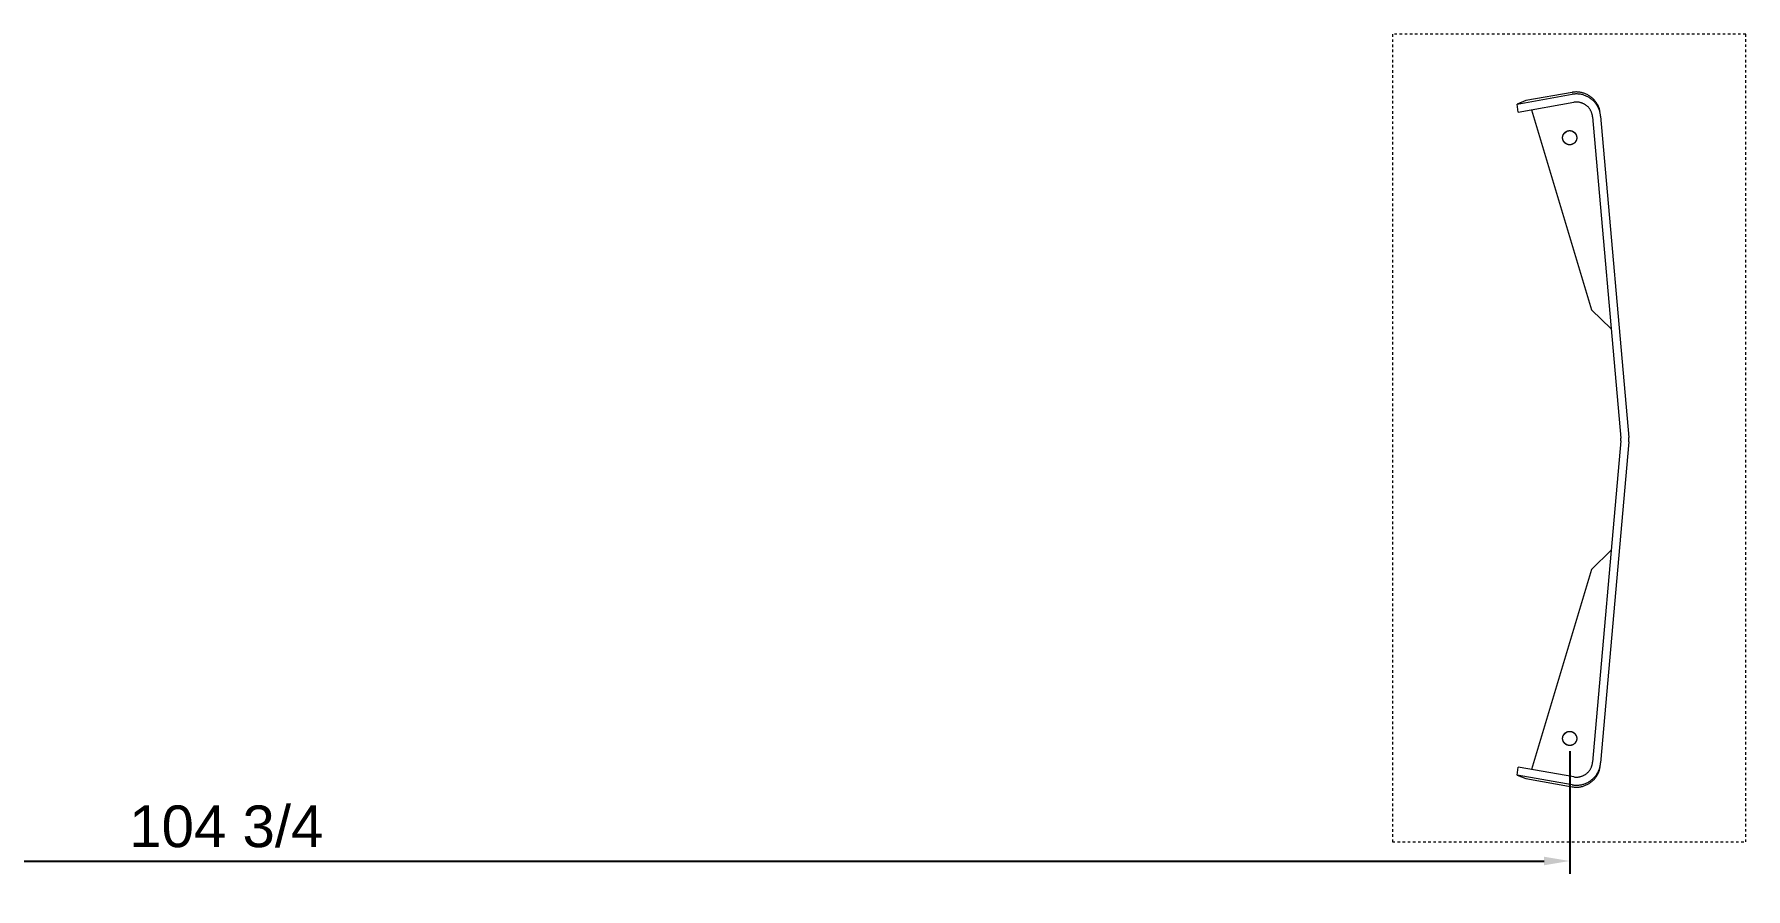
# Model space of a CAD drawing. Header units: inches. Extents: x -10 to 196, y -2 to 124.
# Drawn here: x 51.4 to 118.1, y -1.5 to 31.8 of the extents above; entities that cross this region are included whole.
import ezdxf

# ---------------------------------------------------------------- set-up
doc = ezdxf.new("R2010")
doc.units = ezdxf.units.IN
doc.linetypes.add('HIDDEN', pattern=[1.905, 1.27, -0.635])
for name, color, linetype, lineweight in [('ZANO_R', 7, 'Continuous', 0), ('ZANO_R_przerywana', 250, 'HIDDEN', 0), ('ZANO_W', 1, 'Continuous', 0)]:
    doc.layers.add(name, color=color, linetype=linetype, lineweight=lineweight)
doc.styles.get("Standard").update_dxf_attribs({"font": 'arial.ttf'})
doc.dimstyles.new('amerykanie', dxfattribs={"dimtxt": 50, "dimasz": 50, "dimexe": 0.5, "dimexo": 0.5, "dimgap": 1, "dimtad": 1, "dimdec": 0, "dimzin": 0, "dimlunit": 5, "dimtxsty": 'Standard', "dimcen": 0.09, "dimclrd": 1, "dimclre": 1, "dimclrt": 1, "dimazin": 0, "dimtfac": 1, "dimtdec": 0, "dimtmove": 0, "dimatfit": 3, "dimfxl": 1, "dimtzin": 0, "dimarcsym": 1})

# ---------------------------------------------------------------- blocks, each defined once
blk = doc.blocks.new('*D401')
at = {"layer": 'ZANO_W', "color": 1, "lineweight": -2}
for p, q in [((6.515, 3.836), (6.515, -0.944)), ((111.279, 3.836), (111.279, -0.944)), ((7.515, -0.444), (110.279, -0.444))]:
    blk.add_line(p, q, dxfattribs=at)
at = {"layer": 'ZANO_W', "color": 1}
for points in [[(7.515, -0.277), (7.515, -0.611), (6.515, -0.444)], [(110.279, -0.611), (110.279, -0.277), (111.279, -0.444)]]:
    blk.add_solid(points, dxfattribs=at)
at = {"layer": 'ZANO_W', "color": 1, "insert": (58.897, 0.897), "char_height": 1.625, "attachment_point": 5}
blk.add_mtext('104 3/4', dxfattribs=at)

msp = doc.modelspace()

# ---------------------------------------------------------------- linework, layer by layer
at = {"layer": 'ZANO_R'}
for p, q in [((109.22617, 29.0744), (111.37965, 29.45508)), ((111.37294, 29.53177), (109.56776, 29.20783)), ((111.38502, 29.53376), (111.37294, 29.53177)), ((111.41198, 29.46013), (111.37965, 29.45508)), ((111.41736, 29.53831), (111.38502, 29.53376)), ((111.44446, 29.46406), (111.41198, 29.46013)), ((111.44984, 29.54174), (111.41736, 29.53831)), ((111.47705, 29.46687), (111.44446, 29.46406)), ((111.48241, 29.54405), (111.44984, 29.54174)), ((111.50972, 29.46856), (111.47705, 29.46687)), ((111.51505, 29.54524), (111.48241, 29.54405)), ((111.54244, 29.46911), (111.50972, 29.46856)), ((111.54771, 29.54531), (111.51505, 29.54524)), ((111.57515, 29.46853), (111.54244, 29.46911)), ((111.58035, 29.54426), (111.54771, 29.54531)), ((111.60782, 29.46682), (111.57515, 29.46853)), ((111.61293, 29.54208), (111.58035, 29.54426)), ((111.64041, 29.46398), (111.60782, 29.46682)), ((111.64542, 29.53878), (111.61293, 29.54208)), ((111.67289, 29.46002), (111.64041, 29.46398)), ((111.67778, 29.53437), (111.64542, 29.53878)), ((111.70521, 29.45494), (111.67289, 29.46002)), ((111.70997, 29.52884), (111.67778, 29.53437)), ((111.73733, 29.44875), (111.70521, 29.45494)), ((111.74195, 29.52222), (111.70997, 29.52884)), ((111.76922, 29.44145), (111.73733, 29.44875)), ((111.77368, 29.51449), (111.74195, 29.52222)), ((111.80084, 29.43305), (111.76922, 29.44145)), ((111.80513, 29.50568), (111.77368, 29.51449)), ((111.83215, 29.42356), (111.80084, 29.43305)), ((111.83625, 29.49579), (111.80513, 29.50568)), ((111.86312, 29.413), (111.83215, 29.42356)), ((111.86702, 29.48484), (111.83625, 29.49579)), ((111.8937, 29.40138), (111.86312, 29.413)), ((111.89739, 29.47283), (111.86702, 29.48484)), ((111.92386, 29.3887), (111.8937, 29.40138)), ((111.92733, 29.45979), (111.89739, 29.47283)), ((111.95357, 29.375), (111.92386, 29.3887)), ((111.9568, 29.44573), (111.92733, 29.45979)), ((111.98278, 29.36027), (111.95357, 29.375)), ((111.98578, 29.43066), (111.9568, 29.44573)), ((112.01421, 29.4146), (111.98578, 29.43066)), ((112.04208, 29.39757), (112.01421, 29.4146)), ((112.06935, 29.37959), (112.04208, 29.39757)), ((112.09598, 29.36069), (112.06935, 29.37959)), ((109.56776, 29.20783), (109.22617, 29.0744)), ((109.26596, 28.75999), (109.22617, 29.0744)), ((109.26596, 28.75999), (111.43449, 29.14333)), ((109.78578, 28.85188), (112.12848, 21.05234)), ((111.45603, 29.1467), (111.43449, 29.14333)), ((111.47769, 29.14932), (111.45603, 29.1467)), ((111.49942, 29.15119), (111.47769, 29.14932)), ((111.5212, 29.15231), (111.49942, 29.15119)), ((111.54301, 29.15268), (111.5212, 29.15231)), ((111.56481, 29.1523), (111.54301, 29.15268)), ((111.5866, 29.15116), (111.56481, 29.1523)), ((111.60832, 29.14927), (111.5866, 29.15116)), ((111.62997, 29.14662), (111.60832, 29.14927)), ((111.65152, 29.14324), (111.62997, 29.14662)), ((111.67294, 29.13911), (111.65152, 29.14324)), ((111.6942, 29.13424), (111.67294, 29.13911)), ((111.71528, 29.12864), (111.6942, 29.13424)), ((111.73615, 29.12232), (111.71528, 29.12864)), ((111.75679, 29.11528), (111.73615, 29.12232)), ((111.77718, 29.10753), (111.75679, 29.11528)), ((111.79729, 29.09908), (111.77718, 29.10753)), ((111.81709, 29.08994), (111.79729, 29.09908)), ((111.83657, 29.08012), (111.81709, 29.08994)), ((111.8557, 29.06964), (111.83657, 29.08012)), ((111.87445, 29.0585), (111.8557, 29.06964)), ((111.8928, 29.04672), (111.87445, 29.0585)), ((111.91074, 29.03431), (111.8928, 29.04672)), ((111.92824, 29.02129), (111.91074, 29.03431)), ((111.94528, 29.00767), (111.92824, 29.02129)), ((111.96183, 28.99348), (111.94528, 29.00767)), ((111.97789, 28.97871), (111.96183, 28.99348)), ((111.99343, 28.96341), (111.97789, 28.97871)), ((112.01147, 29.34454), (111.98278, 29.36027)), ((112.00843, 28.94757), (111.99343, 28.96341)), ((112.02287, 28.93123), (112.00843, 28.94757)), ((112.0396, 29.32783), (112.01147, 29.34454)), ((112.03674, 28.9144), (112.02287, 28.93123)), ((112.05002, 28.8971), (112.03674, 28.9144)), ((112.06713, 29.31016), (112.0396, 29.32783)), ((112.0627, 28.87935), (112.05002, 28.8971)), ((112.07475, 28.86117), (112.0627, 28.87935)), ((112.09404, 29.29155), (112.06713, 29.31016)), ((112.08617, 28.84259), (112.07475, 28.86117)), ((112.09694, 28.82362), (112.08617, 28.84259)), ((112.12028, 29.27202), (112.09404, 29.29155)), ((112.12194, 29.34088), (112.09598, 29.36069)), ((112.10705, 28.80429), (112.09694, 28.82362)), ((112.11648, 28.78463), (112.10705, 28.80429)), ((112.12523, 28.76465), (112.11648, 28.78463)), ((112.14584, 29.25159), (112.12028, 29.27202)), ((112.14721, 29.32019), (112.12194, 29.34088)), ((112.13328, 28.74438), (112.12523, 28.76465)), ((112.14063, 28.72384), (112.13328, 28.74438)), ((112.14727, 28.70307), (112.14063, 28.72384)), ((112.17068, 29.2303), (112.14584, 29.25159)), ((112.17175, 29.29865), (112.14721, 29.32019)), ((112.15318, 28.68207), (112.14727, 28.70307)), ((112.19476, 29.20816), (112.17068, 29.2303)), ((112.19554, 29.27627), (112.17175, 29.29865)), ((112.21807, 29.1852), (112.19476, 29.20816)), ((112.21854, 29.25308), (112.19554, 29.27627)), ((112.24057, 29.16144), (112.21807, 29.1852)), ((112.24073, 29.22912), (112.21854, 29.25308)), ((112.26223, 29.13693), (112.24057, 29.16144)), ((112.26208, 29.20441), (112.24073, 29.22912)), ((112.28257, 29.17898), (112.26208, 29.20441)), ((112.28304, 29.11168), (112.26223, 29.13693)), ((112.30218, 29.15286), (112.28257, 29.17898)), ((112.30296, 29.08573), (112.28304, 29.11168)), ((112.32087, 29.12608), (112.30218, 29.15286)), ((112.32197, 29.0591), (112.30296, 29.08573)), ((112.33863, 29.09868), (112.32087, 29.12608)), ((112.34005, 29.03184), (112.32197, 29.0591)), ((112.35544, 29.07068), (112.33863, 29.09868)), ((112.35718, 29.00396), (112.34005, 29.03184)), ((112.37127, 29.04211), (112.35544, 29.07068)), ((112.37333, 28.97551), (112.35718, 29.00396)), ((112.38611, 29.01302), (112.37127, 29.04211)), ((112.38849, 28.94652), (112.37333, 28.97551)), ((112.39995, 28.98344), (112.38611, 29.01302)), ((112.40265, 28.91702), (112.38849, 28.94652)), ((112.41275, 28.9534), (112.39995, 28.98344)), ((112.41577, 28.88706), (112.40265, 28.91702)), ((112.42452, 28.92293), (112.41275, 28.9534)), ((112.42785, 28.85665), (112.41577, 28.88706)), ((112.43523, 28.89208), (112.42452, 28.92293)), ((112.43887, 28.82585), (112.42785, 28.85665)), ((112.44487, 28.86088), (112.43523, 28.89208)), ((112.44882, 28.79468), (112.43887, 28.82585)), ((112.45344, 28.82936), (112.44487, 28.86088)), ((112.45769, 28.76319), (112.44882, 28.79468)), ((112.46091, 28.79757), (112.45344, 28.82936)), ((112.46547, 28.73141), (112.45769, 28.76319)), ((112.46729, 28.76554), (112.46091, 28.79757)), ((112.47214, 28.69939), (112.46547, 28.73141)), ((112.47771, 28.66715), (112.47214, 28.69939)), ((111.20472, 28.02796), (111.21382, 28.03035)), ((111.21382, 28.03035), (111.223, 28.03242)), ((111.223, 28.03242), (111.23225, 28.03417)), ((111.23225, 28.03417), (111.24155, 28.03562)), ((111.24155, 28.03562), (111.25089, 28.03674)), ((111.25089, 28.03674), (111.26027, 28.03754)), ((111.26027, 28.03754), (111.26967, 28.03802)), ((111.26967, 28.03802), (111.27908, 28.03818)), ((111.27908, 28.03818), (111.28849, 28.03802)), ((111.28849, 28.03802), (111.29788, 28.03754)), ((111.29788, 28.03754), (111.30726, 28.03674)), ((111.30726, 28.03674), (111.3166, 28.03562)), ((111.3166, 28.03562), (111.3259, 28.03417)), ((111.3259, 28.03417), (111.33515, 28.03242)), ((111.33515, 28.03242), (111.34433, 28.03035)), ((111.34433, 28.03035), (111.35343, 28.02796)), ((112.15836, 28.66089), (112.15318, 28.68207)), ((112.16281, 28.63953), (112.15836, 28.66089)), ((112.16652, 28.61804), (112.16281, 28.63953)), ((112.16948, 28.59643), (112.16652, 28.61804)), ((112.1717, 28.57473), (112.16948, 28.59643)), ((112.1717, 28.57473), (113.26788, 16.0453)), ((112.48215, 28.63473), (112.47771, 28.66715)), ((112.48447, 28.6137), (112.47861, 28.68064)), ((112.48548, 28.60219), (112.48215, 28.63473)), ((112.48548, 28.60219), (113.58166, 16.07275)), ((111.00347, 27.76258), (111.00363, 27.77199)), ((111.00363, 27.75317), (111.00347, 27.76258)), ((111.00363, 27.77199), (111.00412, 27.78139)), ((111.00412, 27.74377), (111.00363, 27.75317)), ((111.00412, 27.78139), (111.00492, 27.79076)), ((111.00492, 27.73439), (111.00412, 27.74377)), ((111.00492, 27.79076), (111.00604, 27.80011)), ((111.00604, 27.72505), (111.00492, 27.73439)), ((111.00604, 27.80011), (111.00748, 27.80941)), ((111.00748, 27.71575), (111.00604, 27.72505)), ((111.00748, 27.80941), (111.00924, 27.81865)), ((111.00924, 27.70651), (111.00748, 27.71575)), ((111.00924, 27.81865), (111.01131, 27.82783)), ((111.01131, 27.69733), (111.00924, 27.70651)), ((111.01131, 27.82783), (111.01369, 27.83694)), ((111.01369, 27.68822), (111.01131, 27.69733)), ((111.01369, 27.83694), (111.01639, 27.84595)), ((111.01639, 27.67921), (111.01369, 27.68822)), ((111.01639, 27.84595), (111.01939, 27.85487)), ((111.01939, 27.67029), (111.01639, 27.67921)), ((111.01939, 27.85487), (111.02269, 27.86369)), ((111.02269, 27.66147), (111.01939, 27.67029)), ((111.02269, 27.86369), (111.02629, 27.87238)), ((111.02629, 27.65278), (111.02269, 27.66147)), ((111.02629, 27.87238), (111.03019, 27.88095)), ((111.03019, 27.64421), (111.02629, 27.65278)), ((111.03019, 27.88095), (111.03437, 27.88937)), ((111.03437, 27.63578), (111.03019, 27.64421)), ((111.03437, 27.88937), (111.03884, 27.89766)), ((111.03884, 27.6275), (111.03437, 27.63578)), ((111.03884, 27.89766), (111.0436, 27.90578)), ((111.0436, 27.61938), (111.03884, 27.6275)), ((111.0436, 27.90578), (111.04862, 27.91373)), ((111.04862, 27.61142), (111.0436, 27.61938)), ((111.04862, 27.91373), (111.05392, 27.92151)), ((111.05392, 27.60364), (111.04862, 27.61142)), ((111.05392, 27.92151), (111.05947, 27.92911)), ((111.05947, 27.59605), (111.05392, 27.60364)), ((111.05947, 27.92911), (111.06529, 27.93651)), ((111.06529, 27.58865), (111.05947, 27.59605)), ((111.06529, 27.93651), (111.07135, 27.94371)), ((111.07135, 27.58145), (111.06529, 27.58865)), ((111.07135, 27.94371), (111.07766, 27.95069)), ((111.07766, 27.57447), (111.07135, 27.58145)), ((111.07766, 27.95069), (111.0842, 27.95746)), ((111.0842, 27.5677), (111.07766, 27.57447)), ((111.0842, 27.95746), (111.09096, 27.964)), ((111.09096, 27.56116), (111.0842, 27.5677)), ((111.09096, 27.964), (111.09795, 27.9703)), ((111.09795, 27.55485), (111.09096, 27.56116)), ((111.09795, 27.9703), (111.10515, 27.97637)), ((111.10515, 27.54879), (111.09795, 27.55485)), ((111.10515, 27.97637), (111.11255, 27.98218)), ((111.11255, 27.54298), (111.10515, 27.54879)), ((111.11255, 27.98218), (111.12014, 27.98774)), ((111.12014, 27.53742), (111.11255, 27.54298)), ((111.12014, 27.98774), (111.12792, 27.99303)), ((111.12792, 27.53213), (111.12014, 27.53742)), ((111.12792, 27.99303), (111.13588, 27.99806)), ((111.13588, 27.5271), (111.12792, 27.53213)), ((111.13588, 27.99806), (111.144, 28.00281)), ((111.144, 27.52235), (111.13588, 27.5271)), ((111.144, 28.00281), (111.15228, 28.00728)), ((111.15228, 27.51788), (111.144, 27.52235)), ((111.15228, 28.00728), (111.16071, 28.01147)), ((111.16071, 27.51369), (111.15228, 27.51788)), ((111.16071, 28.01147), (111.16928, 28.01537)), ((111.16928, 27.50979), (111.16071, 27.51369)), ((111.16928, 28.01537), (111.17797, 28.01897)), ((111.17797, 27.50619), (111.16928, 27.50979)), ((111.17797, 28.01897), (111.18678, 28.02227)), ((111.18678, 27.50289), (111.17797, 27.50619)), ((111.18678, 28.02227), (111.1957, 28.02527)), ((111.1957, 27.49989), (111.18678, 27.50289)), ((111.1957, 28.02527), (111.20472, 28.02796)), ((111.20472, 27.4972), (111.1957, 27.49989)), ((111.21382, 27.49481), (111.20472, 27.4972)), ((111.223, 27.49274), (111.21382, 27.49481)), ((111.23225, 27.49098), (111.223, 27.49274)), ((111.24155, 27.48954), (111.23225, 27.49098)), ((111.25089, 27.48842), (111.24155, 27.48954)), ((111.26027, 27.48762), (111.25089, 27.48842)), ((111.26967, 27.48714), (111.26027, 27.48762)), ((111.27908, 27.48698), (111.26967, 27.48714)), ((111.28849, 27.48714), (111.27908, 27.48698)), ((111.29788, 27.48762), (111.28849, 27.48714)), ((111.30726, 27.48842), (111.29788, 27.48762)), ((111.3166, 27.48954), (111.30726, 27.48842)), ((111.3259, 27.49098), (111.3166, 27.48954)), ((111.33515, 27.49274), (111.3259, 27.49098)), ((111.34433, 27.49481), (111.33515, 27.49274)), ((111.35343, 27.4972), (111.34433, 27.49481)), ((111.35343, 28.02796), (111.36245, 28.02527)), ((111.36245, 27.49989), (111.35343, 27.4972)), ((111.36245, 28.02527), (111.37137, 28.02227)), ((111.37137, 27.50289), (111.36245, 27.49989)), ((111.37137, 28.02227), (111.38018, 28.01897)), ((111.38018, 27.50619), (111.37137, 27.50289)), ((111.38018, 28.01897), (111.38888, 28.01537)), ((111.38888, 27.50979), (111.38018, 27.50619)), ((111.38888, 28.01537), (111.39744, 28.01147)), ((111.39744, 27.51369), (111.38888, 27.50979)), ((111.39744, 28.01147), (111.40587, 28.00728)), ((111.40587, 27.51788), (111.39744, 27.51369)), ((111.40587, 28.00728), (111.41415, 28.00281)), ((111.41415, 27.52235), (111.40587, 27.51788)), ((111.41415, 28.00281), (111.42228, 27.99806)), ((111.42228, 27.5271), (111.41415, 27.52235)), ((111.42228, 27.99806), (111.43023, 27.99303)), ((111.43023, 27.53213), (111.42228, 27.5271)), ((111.43023, 27.99303), (111.43801, 27.98774)), ((111.43801, 27.53742), (111.43023, 27.53213)), ((111.43801, 27.98774), (111.44561, 27.98218)), ((111.44561, 27.54298), (111.43801, 27.53742)), ((111.44561, 27.98218), (111.45301, 27.97637)), ((111.45301, 27.54879), (111.44561, 27.54298)), ((111.45301, 27.97637), (111.4602, 27.9703)), ((111.4602, 27.55485), (111.45301, 27.54879)), ((111.4602, 27.9703), (111.46719, 27.964)), ((111.46719, 27.56116), (111.4602, 27.55485)), ((111.46719, 27.964), (111.47396, 27.95746)), ((111.47396, 27.5677), (111.46719, 27.56116)), ((111.47396, 27.95746), (111.4805, 27.95069)), ((111.4805, 27.57447), (111.47396, 27.5677)), ((111.4805, 27.95069), (111.4868, 27.94371)), ((111.4868, 27.58145), (111.4805, 27.57447)), ((111.4868, 27.94371), (111.49286, 27.93651)), ((111.49286, 27.58865), (111.4868, 27.58145)), ((111.49286, 27.93651), (111.49868, 27.92911)), ((111.49868, 27.59605), (111.49286, 27.58865)), ((111.49868, 27.92911), (111.50424, 27.92151)), ((111.50424, 27.60364), (111.49868, 27.59605)), ((111.50424, 27.92151), (111.50953, 27.91373)), ((111.50953, 27.61142), (111.50424, 27.60364)), ((111.50953, 27.91373), (111.51456, 27.90578)), ((111.51456, 27.61938), (111.50953, 27.61142)), ((111.51456, 27.90578), (111.51931, 27.89766)), ((111.51931, 27.6275), (111.51456, 27.61938)), ((111.51931, 27.89766), (111.52378, 27.88937)), ((111.52378, 27.63578), (111.51931, 27.6275)), ((111.52378, 27.88937), (111.52797, 27.88095)), ((111.52797, 27.64421), (111.52378, 27.63578)), ((111.52797, 27.88095), (111.53186, 27.87238)), ((111.53186, 27.65278), (111.52797, 27.64421)), ((111.53186, 27.87238), (111.53546, 27.86369)), ((111.53546, 27.66147), (111.53186, 27.65278)), ((111.53546, 27.86369), (111.53877, 27.85487)), ((111.53877, 27.67029), (111.53546, 27.66147)), ((111.53877, 27.85487), (111.54177, 27.84595)), ((111.54177, 27.67921), (111.53877, 27.67029)), ((111.54177, 27.84595), (111.54446, 27.83694)), ((111.54446, 27.68822), (111.54177, 27.67921)), ((111.54446, 27.83694), (111.54684, 27.82783)), ((111.54684, 27.69733), (111.54446, 27.68822)), ((111.54684, 27.82783), (111.54891, 27.81865)), ((111.54891, 27.70651), (111.54684, 27.69733)), ((111.54891, 27.81865), (111.55067, 27.80941)), ((111.55067, 27.71575), (111.54891, 27.70651)), ((111.55067, 27.80941), (111.55211, 27.80011)), ((111.55211, 27.72505), (111.55067, 27.71575)), ((111.55211, 27.80011), (111.55323, 27.79076)), ((111.55323, 27.73439), (111.55211, 27.72505)), ((111.55323, 27.79076), (111.55404, 27.78139)), ((111.55404, 27.74377), (111.55323, 27.73439)), ((111.55404, 27.78139), (111.55452, 27.77199)), ((111.55452, 27.75317), (111.55404, 27.74377)), ((111.55452, 27.77199), (111.55468, 27.76258)), ((111.55468, 27.76258), (111.55452, 27.75317)), ((112.12848, 21.05234), (112.89519, 20.30517)), ((113.26921, 16.02703), (113.26788, 16.0453)), ((113.27001, 16.00872), (113.26921, 16.02703)), ((113.58366, 16.04534), (113.58166, 16.07275)), ((113.58486, 16.01788), (113.58366, 16.04534)), ((113.58525, 15.9904), (113.58486, 16.01788)), ((113.26788, 15.9355), (112.1717, 3.40606)), ((113.58166, 15.90804), (112.48548, 3.37861)), ((113.26788, 15.9355), (113.26921, 15.95377)), ((113.26921, 15.95377), (113.27001, 15.97208)), ((113.27028, 15.9904), (113.27001, 16.00872)), ((113.27001, 15.97208), (113.27028, 15.9904)), ((113.58166, 15.90804), (113.58366, 15.93546)), ((113.58366, 15.93546), (113.58486, 15.96292)), ((113.58486, 15.96292), (113.58525, 15.9904)), ((112.12848, 10.92846), (112.89519, 11.67562)), ((112.12848, 10.92846), (109.78578, 3.12892)), ((111.00347, 4.33633), (111.00363, 4.34574)), ((111.00363, 4.32692), (111.00347, 4.33633)), ((111.00363, 4.34574), (111.00412, 4.35514)), ((111.00412, 4.31753), (111.00363, 4.32692)), ((111.00412, 4.35514), (111.00492, 4.36452)), ((111.00492, 4.30815), (111.00412, 4.31753)), ((111.00492, 4.36452), (111.00604, 4.37386)), ((111.00604, 4.29881), (111.00492, 4.30815)), ((111.00604, 4.37386), (111.00748, 4.38316)), ((111.00748, 4.28951), (111.00604, 4.29881)), ((111.00748, 4.38316), (111.00924, 4.39241)), ((111.00924, 4.28026), (111.00748, 4.28951)), ((111.00924, 4.39241), (111.01131, 4.40159)), ((111.01131, 4.27108), (111.00924, 4.28026)), ((111.01131, 4.40159), (111.01369, 4.41069)), ((111.01369, 4.26198), (111.01131, 4.27108)), ((111.01369, 4.41069), (111.01639, 4.41971)), ((111.01639, 4.25296), (111.01369, 4.26198)), ((111.01639, 4.41971), (111.01939, 4.42863)), ((111.01939, 4.24404), (111.01639, 4.25296)), ((111.01939, 4.42863), (111.02269, 4.43744)), ((111.02269, 4.23523), (111.01939, 4.24404)), ((111.02269, 4.43744), (111.02629, 4.44613)), ((111.02629, 4.22653), (111.02269, 4.23523)), ((111.02629, 4.44613), (111.03019, 4.4547)), ((111.03019, 4.21797), (111.02629, 4.22653)), ((111.03019, 4.4547), (111.03437, 4.46313)), ((111.03437, 4.20954), (111.03019, 4.21797)), ((111.03437, 4.46313), (111.03884, 4.47141)), ((111.03884, 4.20126), (111.03437, 4.20954)), ((111.03884, 4.47141), (111.0436, 4.47953)), ((111.0436, 4.19314), (111.03884, 4.20126)), ((111.0436, 4.47953), (111.04862, 4.48749)), ((111.04862, 4.18518), (111.0436, 4.19314)), ((111.04862, 4.48749), (111.05392, 4.49527)), ((111.05392, 4.1774), (111.04862, 4.18518)), ((111.05392, 4.49527), (111.05947, 4.50286)), ((111.05947, 4.1698), (111.05392, 4.1774)), ((111.05947, 4.50286), (111.06529, 4.51026)), ((111.06529, 4.1624), (111.05947, 4.1698)), ((111.06529, 4.51026), (111.07135, 4.51746)), ((111.07135, 4.15521), (111.06529, 4.1624)), ((111.07135, 4.51746), (111.07766, 4.52445)), ((111.07766, 4.14822), (111.07135, 4.15521)), ((111.07766, 4.52445), (111.0842, 4.53121)), ((111.0842, 4.14145), (111.07766, 4.14822)), ((111.0842, 4.53121), (111.09096, 4.53775)), ((111.09096, 4.13491), (111.0842, 4.14145)), ((111.09096, 4.53775), (111.09795, 4.54406)), ((111.09795, 4.12861), (111.09096, 4.13491)), ((111.09795, 4.54406), (111.10515, 4.55012)), ((111.10515, 4.12255), (111.09795, 4.12861)), ((111.10515, 4.55012), (111.11255, 4.55594)), ((111.11255, 4.11673), (111.10515, 4.12255)), ((111.11255, 4.55594), (111.12014, 4.56149)), ((111.12014, 4.11118), (111.11255, 4.11673)), ((111.12014, 4.56149), (111.12792, 4.56679)), ((111.12792, 4.10588), (111.12014, 4.11118)), ((111.12792, 4.56679), (111.13588, 4.57181)), ((111.13588, 4.10085), (111.12792, 4.10588)), ((111.13588, 4.57181), (111.144, 4.57657)), ((111.144, 4.0961), (111.13588, 4.10085)), ((111.144, 4.57657), (111.15228, 4.58104)), ((111.15228, 4.09163), (111.144, 4.0961)), ((111.15228, 4.58104), (111.16071, 4.58522)), ((111.16071, 4.08744), (111.15228, 4.09163)), ((111.16071, 4.58522), (111.16928, 4.58912)), ((111.16928, 4.08355), (111.16071, 4.08744)), ((111.16928, 4.58912), (111.17797, 4.59272)), ((111.17797, 4.07995), (111.16928, 4.08355)), ((111.17797, 4.59272), (111.18678, 4.59602)), ((111.18678, 4.07664), (111.17797, 4.07995)), ((111.18678, 4.59602), (111.1957, 4.59902)), ((111.1957, 4.07364), (111.18678, 4.07664)), ((111.1957, 4.59902), (111.20472, 4.60172)), ((111.20472, 4.07095), (111.1957, 4.07364)), ((111.20472, 4.60172), (111.21382, 4.6041)), ((111.21382, 4.06857), (111.20472, 4.07095)), ((111.21382, 4.6041), (111.223, 4.60617)), ((111.223, 4.0665), (111.21382, 4.06857)), ((111.223, 4.60617), (111.23225, 4.60793)), ((111.23225, 4.06474), (111.223, 4.0665)), ((111.23225, 4.60793), (111.24155, 4.60937)), ((111.24155, 4.0633), (111.23225, 4.06474)), ((111.24155, 4.60937), (111.25089, 4.61049)), ((111.25089, 4.06218), (111.24155, 4.0633)), ((111.25089, 4.61049), (111.26027, 4.61129)), ((111.26027, 4.06137), (111.25089, 4.06218)), ((111.26027, 4.61129), (111.26967, 4.61178)), ((111.26967, 4.06089), (111.26027, 4.06137)), ((111.26967, 4.61178), (111.27908, 4.61194)), ((111.27908, 4.06073), (111.26967, 4.06089)), ((111.27908, 4.61194), (111.28849, 4.61178)), ((111.28849, 4.06089), (111.27908, 4.06073)), ((111.28849, 4.61178), (111.29788, 4.61129)), ((111.29788, 4.06137), (111.28849, 4.06089)), ((111.29788, 4.61129), (111.30726, 4.61049)), ((111.30726, 4.06218), (111.29788, 4.06137)), ((111.30726, 4.61049), (111.3166, 4.60937)), ((111.3166, 4.0633), (111.30726, 4.06218)), ((111.3166, 4.60937), (111.3259, 4.60793)), ((111.3259, 4.06474), (111.3166, 4.0633)), ((111.3259, 4.60793), (111.33515, 4.60617)), ((111.33515, 4.0665), (111.3259, 4.06474)), ((111.33515, 4.60617), (111.34433, 4.6041)), ((111.34433, 4.06857), (111.33515, 4.0665)), ((111.34433, 4.6041), (111.35343, 4.60172)), ((111.35343, 4.07095), (111.34433, 4.06857)), ((111.35343, 4.60172), (111.36245, 4.59902)), ((111.36245, 4.07364), (111.35343, 4.07095)), ((111.36245, 4.59902), (111.37137, 4.59602)), ((111.37137, 4.07664), (111.36245, 4.07364)), ((111.37137, 4.59602), (111.38018, 4.59272)), ((111.38018, 4.07995), (111.37137, 4.07664)), ((111.38018, 4.59272), (111.38888, 4.58912)), ((111.38888, 4.08355), (111.38018, 4.07995)), ((111.38888, 4.58912), (111.39744, 4.58522)), ((111.39744, 4.08744), (111.38888, 4.08355)), ((111.39744, 4.58522), (111.40587, 4.58104)), ((111.40587, 4.09163), (111.39744, 4.08744)), ((111.40587, 4.58104), (111.41415, 4.57657)), ((111.41415, 4.0961), (111.40587, 4.09163)), ((111.41415, 4.57657), (111.42228, 4.57181)), ((111.42228, 4.10085), (111.41415, 4.0961)), ((111.42228, 4.57181), (111.43023, 4.56679)), ((111.43023, 4.10588), (111.42228, 4.10085)), ((111.43023, 4.56679), (111.43801, 4.56149)), ((111.43801, 4.11118), (111.43023, 4.10588)), ((111.43801, 4.56149), (111.44561, 4.55594)), ((111.44561, 4.11673), (111.43801, 4.11118)), ((111.44561, 4.55594), (111.45301, 4.55012)), ((111.45301, 4.12255), (111.44561, 4.11673)), ((111.45301, 4.55012), (111.4602, 4.54406)), ((111.4602, 4.12861), (111.45301, 4.12255)), ((111.4602, 4.54406), (111.46719, 4.53775)), ((111.46719, 4.13491), (111.4602, 4.12861)), ((111.46719, 4.53775), (111.47396, 4.53121)), ((111.47396, 4.14145), (111.46719, 4.13491)), ((111.47396, 4.53121), (111.4805, 4.52445)), ((111.4805, 4.14822), (111.47396, 4.14145)), ((111.4805, 4.52445), (111.4868, 4.51746)), ((111.4868, 4.15521), (111.4805, 4.14822)), ((111.4868, 4.51746), (111.49286, 4.51026)), ((111.49286, 4.1624), (111.4868, 4.15521)), ((111.49286, 4.51026), (111.49868, 4.50286)), ((111.49868, 4.1698), (111.49286, 4.1624)), ((111.49868, 4.50286), (111.50424, 4.49527)), ((111.50424, 4.1774), (111.49868, 4.1698)), ((111.50424, 4.49527), (111.50953, 4.48749)), ((111.50953, 4.18518), (111.50424, 4.1774)), ((111.50953, 4.48749), (111.51456, 4.47953)), ((111.51456, 4.19314), (111.50953, 4.18518)), ((111.51456, 4.47953), (111.51931, 4.47141)), ((111.51931, 4.20126), (111.51456, 4.19314)), ((111.51931, 4.47141), (111.52378, 4.46313)), ((111.52378, 4.20954), (111.51931, 4.20126)), ((111.52378, 4.46313), (111.52797, 4.4547)), ((111.52797, 4.21797), (111.52378, 4.20954)), ((111.52797, 4.4547), (111.53186, 4.44613)), ((111.53186, 4.22653), (111.52797, 4.21797)), ((111.53186, 4.44613), (111.53546, 4.43744)), ((111.53546, 4.23523), (111.53186, 4.22653)), ((111.53546, 4.43744), (111.53877, 4.42863)), ((111.53877, 4.24404), (111.53546, 4.23523)), ((111.53877, 4.42863), (111.54177, 4.41971)), ((111.54177, 4.25296), (111.53877, 4.24404)), ((111.54177, 4.41971), (111.54446, 4.41069)), ((111.54446, 4.26198), (111.54177, 4.25296)), ((111.54446, 4.41069), (111.54684, 4.40159)), ((111.54684, 4.27108), (111.54446, 4.26198)), ((111.54684, 4.40159), (111.54891, 4.39241)), ((111.54891, 4.28026), (111.54684, 4.27108)), ((111.54891, 4.39241), (111.55067, 4.38316)), ((111.55067, 4.28951), (111.54891, 4.28026)), ((111.55067, 4.38316), (111.55211, 4.37386)), ((111.55211, 4.29881), (111.55067, 4.28951)), ((111.55211, 4.37386), (111.55323, 4.36452)), ((111.55323, 4.30815), (111.55211, 4.29881)), ((111.55323, 4.36452), (111.55404, 4.35514)), ((111.55404, 4.31753), (111.55323, 4.30815)), ((111.55404, 4.35514), (111.55452, 4.34574)), ((111.55452, 4.32692), (111.55404, 4.31753)), ((111.55452, 4.34574), (111.55468, 4.33633)), ((111.55468, 4.33633), (111.55452, 4.32692)), ((112.15836, 3.31991), (112.16281, 3.34126)), ((112.16281, 3.34126), (112.16652, 3.36276)), ((112.16652, 3.36276), (112.16948, 3.38437)), ((112.16948, 3.38437), (112.1717, 3.40606)), ((112.47771, 3.31365), (112.48215, 3.34607)), ((112.47861, 3.30015), (112.48447, 3.3671)), ((112.48215, 3.34607), (112.48548, 3.37861)), ((109.22617, 2.9064), (109.26596, 3.22081)), ((111.37965, 2.52572), (109.22617, 2.9064)), ((109.22617, 2.9064), (109.56776, 2.77297)), ((111.43449, 2.83747), (109.26596, 3.22081)), ((109.56776, 2.77297), (111.37294, 2.44902)), ((111.43449, 2.83747), (111.45603, 2.8341)), ((111.45603, 2.8341), (111.47769, 2.83148)), ((111.47769, 2.83148), (111.49942, 2.82961)), ((111.49942, 2.82961), (111.5212, 2.82848)), ((111.5212, 2.82848), (111.54301, 2.82812)), ((111.54301, 2.82812), (111.56481, 2.8285)), ((111.56481, 2.8285), (111.5866, 2.82964)), ((111.5866, 2.82964), (111.60832, 2.83153)), ((111.60832, 2.83153), (111.62997, 2.83417)), ((111.62997, 2.83417), (111.65152, 2.83756)), ((111.65152, 2.83756), (111.67294, 2.84169)), ((111.67294, 2.84169), (111.6942, 2.84656)), ((111.6942, 2.84656), (111.71528, 2.85215)), ((111.71528, 2.85215), (111.73615, 2.85848)), ((111.73615, 2.85848), (111.75679, 2.86552)), ((111.75679, 2.86552), (111.77718, 2.87327)), ((111.77718, 2.87327), (111.79729, 2.88172)), ((111.79729, 2.88172), (111.81709, 2.89086)), ((111.81709, 2.89086), (111.83657, 2.90068)), ((111.83657, 2.90068), (111.8557, 2.91116)), ((111.8557, 2.91116), (111.87445, 2.9223)), ((111.87445, 2.9223), (111.8928, 2.93408)), ((111.8928, 2.93408), (111.91074, 2.94649)), ((111.91074, 2.94649), (111.92824, 2.95951)), ((111.92824, 2.95951), (111.94528, 2.97313)), ((111.94528, 2.97313), (111.96183, 2.98732)), ((111.96183, 2.98732), (111.97789, 3.00208)), ((111.97789, 3.00208), (111.99343, 3.01739)), ((111.99343, 3.01739), (112.00843, 3.03322)), ((112.00843, 3.03322), (112.02287, 3.04957)), ((112.02287, 3.04957), (112.03674, 3.0664)), ((112.03674, 3.0664), (112.05002, 3.0837)), ((112.0396, 2.65297), (112.06713, 2.67064)), ((112.05002, 3.0837), (112.0627, 3.10145)), ((112.0627, 3.10145), (112.07475, 3.11963)), ((112.06713, 2.67064), (112.09404, 2.68925)), ((112.07475, 3.11963), (112.08617, 3.13821)), ((112.08617, 3.13821), (112.09694, 3.15718)), ((112.09404, 2.68925), (112.12028, 2.70878)), ((112.09694, 3.15718), (112.10705, 3.17651)), ((112.10705, 3.17651), (112.11648, 3.19617)), ((112.11648, 3.19617), (112.12523, 3.21615)), ((112.12028, 2.70878), (112.14584, 2.7292)), ((112.12523, 3.21615), (112.13328, 3.23642)), ((112.13328, 3.23642), (112.14063, 3.25696)), ((112.14063, 3.25696), (112.14727, 3.27773)), ((112.14584, 2.7292), (112.17068, 2.7505)), ((112.14721, 2.6606), (112.17175, 2.68215)), ((112.14727, 3.27773), (112.15318, 3.29873)), ((112.15318, 3.29873), (112.15836, 3.31991)), ((112.17068, 2.7505), (112.19476, 2.77264)), ((112.17175, 2.68215), (112.19554, 2.70453)), ((112.19476, 2.77264), (112.21807, 2.7956)), ((112.19554, 2.70453), (112.21854, 2.72771)), ((112.21807, 2.7956), (112.24057, 2.81935)), ((112.21854, 2.72771), (112.24073, 2.75167)), ((112.24057, 2.81935), (112.26223, 2.84387)), ((112.24073, 2.75167), (112.26208, 2.77638)), ((112.26208, 2.77638), (112.28257, 2.80181)), ((112.26223, 2.84387), (112.28304, 2.86912)), ((112.28257, 2.80181), (112.30218, 2.82793)), ((112.28304, 2.86912), (112.30296, 2.89507)), ((112.30218, 2.82793), (112.32087, 2.85471)), ((112.30296, 2.89507), (112.32197, 2.92169)), ((112.32087, 2.85471), (112.33863, 2.88212)), ((112.32197, 2.92169), (112.34005, 2.94896)), ((112.33863, 2.88212), (112.35544, 2.91012)), ((112.34005, 2.94896), (112.35718, 2.97684)), ((112.35544, 2.91012), (112.37127, 2.93868)), ((112.35718, 2.97684), (112.37333, 3.00528)), ((112.37127, 2.93868), (112.38611, 2.96777)), ((112.37333, 3.00528), (112.38849, 3.03428)), ((112.38611, 2.96777), (112.39995, 2.99736)), ((112.38849, 3.03428), (112.40265, 3.06377)), ((112.39995, 2.99736), (112.41275, 3.0274)), ((112.40265, 3.06377), (112.41577, 3.09374)), ((112.41275, 3.0274), (112.42452, 3.05786)), ((112.41577, 3.09374), (112.42785, 3.12415)), ((112.42452, 3.05786), (112.43523, 3.08872)), ((112.42785, 3.12415), (112.43887, 3.15495)), ((112.43523, 3.08872), (112.44487, 3.11992)), ((112.43887, 3.15495), (112.44882, 3.18611)), ((112.44487, 3.11992), (112.45344, 3.15143)), ((112.44882, 3.18611), (112.45769, 3.21761)), ((112.45344, 3.15143), (112.46091, 3.18322)), ((112.45769, 3.21761), (112.46547, 3.24938)), ((112.46091, 3.18322), (112.46729, 3.21525)), ((112.46547, 3.24938), (112.47214, 3.28141)), ((112.47214, 3.28141), (112.47771, 3.31365)), ((111.37294, 2.44902), (111.38502, 2.44704)), ((111.37965, 2.52572), (111.41198, 2.52067)), ((111.38502, 2.44704), (111.41736, 2.44249)), ((111.41198, 2.52067), (111.44446, 2.51673)), ((111.41736, 2.44249), (111.44984, 2.43906)), ((111.44446, 2.51673), (111.47705, 2.51392)), ((111.44984, 2.43906), (111.48241, 2.43675)), ((111.47705, 2.51392), (111.50972, 2.51224)), ((111.48241, 2.43675), (111.51505, 2.43555)), ((111.50972, 2.51224), (111.54244, 2.51169)), ((111.51505, 2.43555), (111.54771, 2.43549)), ((111.54244, 2.51169), (111.57515, 2.51227)), ((111.54771, 2.43549), (111.58035, 2.43654)), ((111.57515, 2.51227), (111.60782, 2.51398)), ((111.58035, 2.43654), (111.61293, 2.43872)), ((111.60782, 2.51398), (111.64041, 2.51682)), ((111.61293, 2.43872), (111.64542, 2.44202)), ((111.64041, 2.51682), (111.67289, 2.52078)), ((111.64542, 2.44202), (111.67778, 2.44643)), ((111.67289, 2.52078), (111.70521, 2.52586)), ((111.67778, 2.44643), (111.70997, 2.45195)), ((111.70521, 2.52586), (111.73733, 2.53205)), ((111.70997, 2.45195), (111.74195, 2.45858)), ((111.73733, 2.53205), (111.76922, 2.53935)), ((111.74195, 2.45858), (111.77368, 2.46631)), ((111.76922, 2.53935), (111.80084, 2.54775)), ((111.77368, 2.46631), (111.80513, 2.47512)), ((111.80084, 2.54775), (111.83215, 2.55723)), ((111.80513, 2.47512), (111.83625, 2.48501)), ((111.83215, 2.55723), (111.86312, 2.56779)), ((111.83625, 2.48501), (111.86702, 2.49596)), ((111.86312, 2.56779), (111.8937, 2.57942)), ((111.86702, 2.49596), (111.89739, 2.50796)), ((111.8937, 2.57942), (111.92386, 2.59209)), ((111.89739, 2.50796), (111.92733, 2.52101)), ((111.92386, 2.59209), (111.95357, 2.6058)), ((111.92733, 2.52101), (111.9568, 2.53507)), ((111.95357, 2.6058), (111.98278, 2.62053)), ((111.9568, 2.53507), (111.98578, 2.55014)), ((111.98278, 2.62053), (112.01147, 2.63626)), ((111.98578, 2.55014), (112.01421, 2.5662)), ((112.01147, 2.63626), (112.0396, 2.65297)), ((112.01421, 2.5662), (112.04208, 2.58323)), ((112.04208, 2.58323), (112.06935, 2.6012)), ((112.06935, 2.6012), (112.09598, 2.62011)), ((112.09598, 2.62011), (112.12194, 2.63992)), ((112.12194, 2.63992), (112.14721, 2.6606))]:
    msp.add_line(p, q, dxfattribs=at)
for centre, radius in [((111.27908, 27.76258), 0.2756), ((111.27905, 4.33632), 0.27558)]:
    msp.add_circle(centre, radius, dxfattribs=at)
at = {"layer": 'ZANO_R_przerywana', "ltscale": 0.05}
for p, q in [((104.36498, 31.79819), (104.36498, 0.30072)), ((118.14513, 31.79819), (104.36498, 31.79819)), ((118.14513, 0.30072), (118.14513, 31.79819)), ((104.36498, 0.30072), (118.14513, 0.30072))]:
    msp.add_line(p, q, dxfattribs=at)

# ---------------------------------------------------------------- dimensions: what is measured, and where the dimension line sits
at = {"layer": 'ZANO_W'}
dim = msp.add_linear_dim(base=(111.27905, -0.44412), p1=(6.51486, 4.33631), p2=(111.27905, 4.33632), dimstyle='amerykanie', override={"dimtxt": 1.625, "dimasz": 1, "dimgap": 0.5, "dimdec": 4, "dimaunit": 1, "dimadec": 1, "dimtdec": 4, "dimtmove": 1, "dimfrac": 2}, dxfattribs=at)
dim.commit()
dim.dimension.update_dxf_attribs({"geometry": '*D401', "text_midpoint": (58.89696, 0.89665)})

doc.saveas('drawing.dxf')
